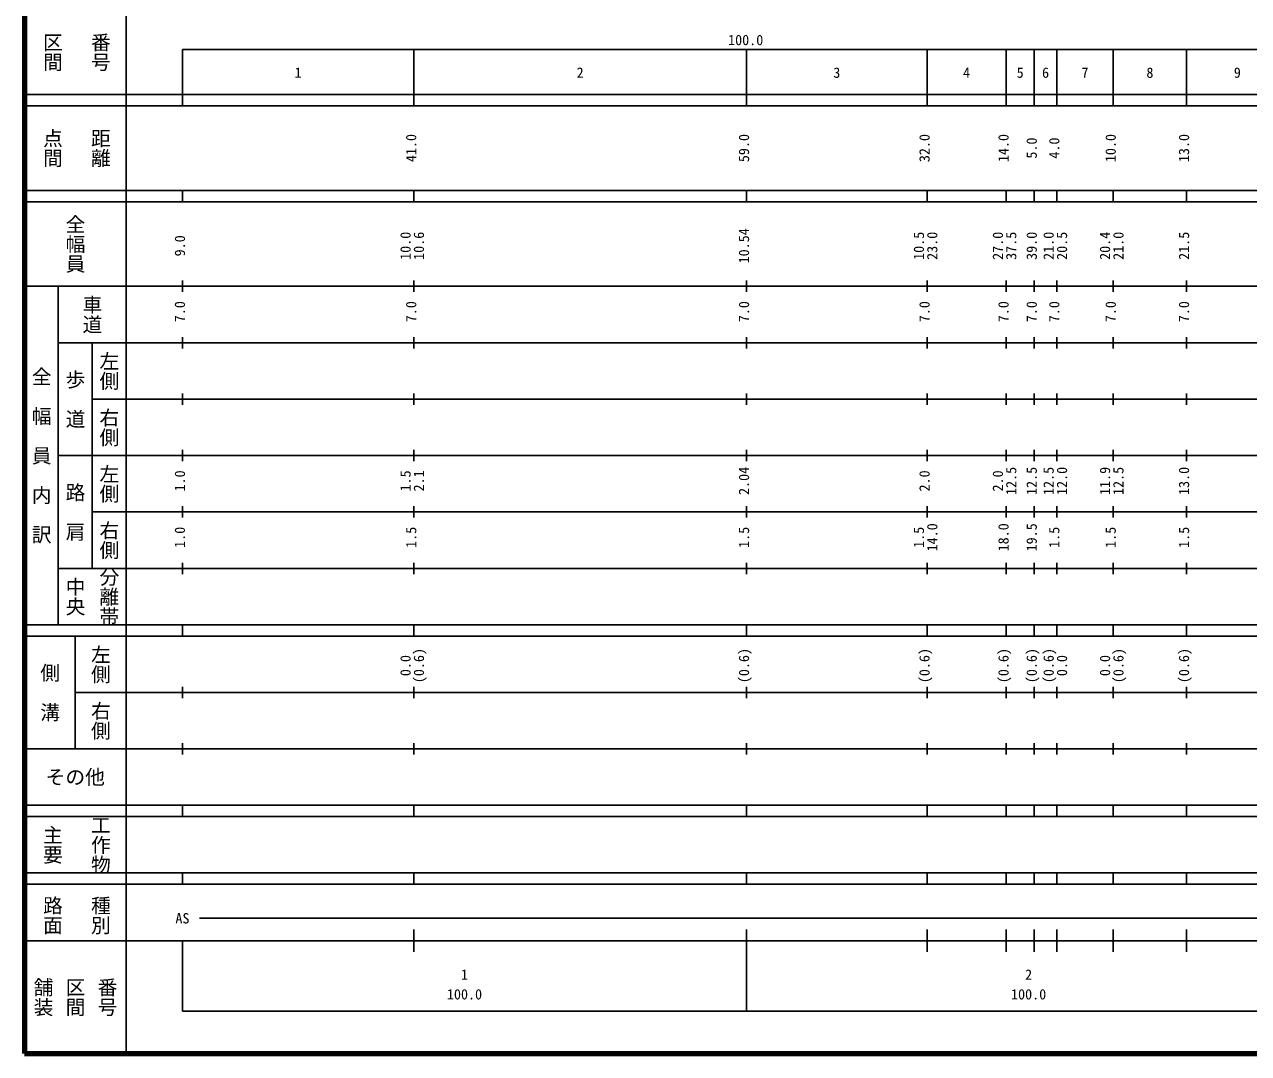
# Model space of a CAD drawing. Units: millimetres on the paper, enlarged 1000 times. Extents: x 40000 to 680000, y 20000 to 380000.
# Drawn here: x 40000 to 256980, y 20000 to 202409 of the extents above; entities that cross this region are included whole.
import ezdxf
from ezdxf.enums import TextEntityAlignment as Align

# ---------------------------------------------------------------- set-up
doc = ezdxf.new("R2010")
doc.units = ezdxf.units.MM
doc.header["$LTSCALE"] = 1000
doc.layers.add('M-TTL', color=2, linetype='Continuous', lineweight=140)
doc.layers.add('M-TTL-BAND', color=7, linetype='Continuous', lineweight=25)
doc.styles.add('@ＭＳ ゴシック', font='')
doc.styles.add('ＭＳ ゴシック', font='')
doc.styles.get('@ＭＳ ゴシック').set_extended_font_data('@MS Gothic')
doc.styles.get('ＭＳ ゴシック').set_extended_font_data('MS Gothic')

msp = doc.modelspace()

# ---------------------------------------------------------------- linework, layer by layer
at = {"layer": 'M-TTL'}
for p, q in [((40000, 380000), (40000, 20000)), ((40000, 20000), (680000, 20000))]:
    msp.add_line(p, q, dxfattribs=at)
at = {"layer": 'M-TTL-BAND'}
for p, q in [((58000, 370000), (58000, 20000)), ((68000, 198000), (579000, 198000)), ((68000, 198000), (68000, 188000)), ((109000, 188000), (109000, 198000)), ((168000, 188000), (168000, 198000)), ((200000, 188000), (200000, 198000)), ((214000, 188000), (214000, 198000)), ((219000, 188000), (219000, 198000)), ((223000, 188000), (223000, 198000)), ((233000, 188000), (233000, 198000)), ((246000, 188000), (246000, 198000)), ((40000, 190000), (579000, 190000)), ((40000, 188000), (579000, 188000)), ((40000, 173000), (579000, 173000)), ((68000, 171000), (68000, 173000)), ((109000, 171000), (109000, 173000)), ((168000, 171000), (168000, 173000)), ((200000, 171000), (200000, 173000)), ((214000, 171000), (214000, 173000)), ((219000, 171000), (219000, 173000)), ((223000, 171000), (223000, 173000)), ((233000, 171000), (233000, 173000)), ((246000, 171000), (246000, 173000)), ((40000, 171000), (579000, 171000)), ((68000, 155000), (68000, 157000)), ((109000, 155000), (109000, 157000)), ((168000, 155000), (168000, 157000)), ((200000, 155000), (200000, 157000)), ((214000, 155000), (214000, 157000)), ((219000, 155000), (219000, 157000)), ((223000, 155000), (223000, 157000)), ((233000, 155000), (233000, 157000)), ((246000, 155000), (246000, 157000)), ((40000, 156000), (579000, 156000)), ((46000, 96000), (46000, 156000)), ((46000, 146000), (579000, 146000)), ((52000, 146000), (52000, 106000)), ((68000, 145000), (68000, 147000)), ((109000, 145000), (109000, 147000)), ((168000, 145000), (168000, 147000)), ((200000, 145000), (200000, 147000)), ((214000, 145000), (214000, 147000)), ((219000, 145000), (219000, 147000)), ((223000, 145000), (223000, 147000)), ((233000, 145000), (233000, 147000)), ((246000, 145000), (246000, 147000)), ((68000, 135000), (68000, 137000)), ((109000, 135000), (109000, 137000)), ((168000, 135000), (168000, 137000)), ((200000, 135000), (200000, 137000)), ((214000, 135000), (214000, 137000)), ((219000, 135000), (219000, 137000)), ((223000, 135000), (223000, 137000)), ((233000, 135000), (233000, 137000)), ((246000, 135000), (246000, 137000)), ((52000, 136000), (579000, 136000)), ((46000, 126000), (579000, 126000)), ((68000, 125000), (68000, 127000)), ((109000, 125000), (109000, 127000)), ((168000, 125000), (168000, 127000)), ((200000, 125000), (200000, 127000)), ((214000, 125000), (214000, 127000)), ((219000, 125000), (219000, 127000)), ((223000, 125000), (223000, 127000)), ((233000, 125000), (233000, 127000)), ((246000, 125000), (246000, 127000)), ((52000, 116000), (579000, 116000)), ((68000, 115000), (68000, 117000)), ((109000, 115000), (109000, 117000)), ((168000, 115000), (168000, 117000)), ((200000, 115000), (200000, 117000)), ((214000, 115000), (214000, 117000)), ((219000, 115000), (219000, 117000)), ((223000, 115000), (223000, 117000)), ((233000, 115000), (233000, 117000)), ((246000, 115000), (246000, 117000)), ((68000, 105000), (68000, 107000)), ((109000, 105000), (109000, 107000)), ((168000, 105000), (168000, 107000)), ((200000, 105000), (200000, 107000)), ((214000, 105000), (214000, 107000)), ((219000, 105000), (219000, 107000)), ((223000, 105000), (223000, 107000)), ((233000, 105000), (233000, 107000)), ((246000, 105000), (246000, 107000)), ((46000, 106000), (579000, 106000)), ((40000, 96000), (579000, 96000)), ((68000, 94000), (68000, 96000)), ((109000, 94000), (109000, 96000)), ((168000, 94000), (168000, 96000)), ((200000, 94000), (200000, 96000)), ((214000, 94000), (214000, 96000)), ((219000, 94000), (219000, 96000)), ((223000, 94000), (223000, 96000)), ((233000, 94000), (233000, 96000)), ((246000, 94000), (246000, 96000)), ((40000, 94000), (579000, 94000)), ((49000, 94000), (49000, 74000)), ((68000, 83000), (68000, 85000)), ((109000, 83000), (109000, 85000)), ((168000, 83000), (168000, 85000)), ((200000, 83000), (200000, 85000)), ((214000, 83000), (214000, 85000)), ((219000, 83000), (219000, 85000)), ((223000, 83000), (223000, 85000)), ((233000, 83000), (233000, 85000)), ((246000, 83000), (246000, 85000)), ((49000, 84000), (579000, 84000)), ((40000, 74000), (579000, 74000)), ((68000, 73000), (68000, 75000)), ((109000, 73000), (109000, 75000)), ((168000, 73000), (168000, 75000)), ((200000, 73000), (200000, 75000)), ((214000, 73000), (214000, 75000)), ((219000, 73000), (219000, 75000)), ((223000, 73000), (223000, 75000)), ((233000, 73000), (233000, 75000)), ((246000, 73000), (246000, 75000)), ((40000, 64000), (579000, 64000)), ((68000, 62000), (68000, 64000)), ((109000, 62000), (109000, 64000)), ((168000, 62000), (168000, 64000)), ((200000, 62000), (200000, 64000)), ((214000, 62000), (214000, 64000)), ((219000, 62000), (219000, 64000)), ((223000, 62000), (223000, 64000)), ((233000, 62000), (233000, 64000)), ((246000, 62000), (246000, 64000)), ((40000, 62000), (579000, 62000)), ((40000, 52000), (579000, 52000)), ((40000, 50000), (579000, 50000)), ((68000, 50000), (68000, 52000)), ((109000, 50000), (109000, 52000)), ((168000, 50000), (168000, 52000)), ((200000, 50000), (200000, 52000)), ((214000, 50000), (214000, 52000)), ((219000, 50000), (219000, 52000)), ((223000, 50000), (223000, 52000)), ((233000, 50000), (233000, 52000)), ((246000, 50000), (246000, 52000)), ((71000, 44000), (565000, 44000)), ((109000, 38000), (109000, 42000)), ((168000, 27500), (168000, 42000)), ((200000, 38000), (200000, 42000)), ((214000, 38000), (214000, 42000)), ((219000, 38000), (219000, 42000)), ((223000, 38000), (223000, 42000)), ((233000, 38000), (233000, 42000)), ((246000, 38000), (246000, 42000)), ((40000, 40000), (579000, 40000)), ((68000, 40000), (68000, 27500)), ((68000, 27500), (579000, 27500))]:
    msp.add_line(p, q, dxfattribs=at)

# ---------------------------------------------------------------- texts
at = {"layer": 'M-TTL-BAND', "style": '@ＭＳ ゴシック'}
for s, p in [('区間', (45000, 197500)), ('番号', (53500, 197500)), ('点間', (45000, 180500)), ('距離', (53500, 180500)), ('全幅員', (49000, 163500)), ('車道', (52000, 151000)), ('左側', (55000, 141000)), ('全\u3000幅\u3000員\u3000内\u3000訳', (43000, 126000)), ('歩\u3000道', (49000, 136000)), ('右側', (55000, 131000)), ('左側', (55000, 121000)), ('路\u3000肩', (49000, 116000)), ('右側', (55000, 111000)), ('中央', (49000, 101000)), ('分離帯', (55000, 101000)), ('左側', (53500, 89000)), ('側\u3000溝', (44500, 84000)), ('右側', (53500, 79000)), ('工作物', (53500, 57000)), ('主要', (45000, 57000)), ('路面', (45000, 44500)), ('種別', (53500, 44500)), ('舗装', (43333, 30000)), ('区間', (49000, 30000)), ('番号', (54667, 30000))]:
    msp.add_text(s, height=2566, rotation=270, dxfattribs=at).set_placement(p, align=Align.MIDDLE_CENTER)
at = {"layer": 'M-TTL-BAND', "style": 'ＭＳ ゴシック'}
for s, p in [('100.0', (167844, 198195)), ('1', (88500, 192405)), ('2', (138500, 192405)), ('3', (184000, 192405)), ('4', (207000, 192405)), ('5', (216500, 192405)), ('6', (221000, 192405)), ('7', (228000, 192405)), ('8', (239500, 192405)), ('9', (255000, 192405)), ('AS', (68000, 42500)), ('1', (118000, 32523)), ('2', (218000, 32523)), ('100.0', (118000, 29033)), ('100.0', (218000, 29033))]:
    msp.add_text(s, height=1833, dxfattribs=at).set_placement(p, align=Align.BOTTOM_CENTER)
for s, p in [('41.0', (110000, 180500)), ('59.0', (169000, 180500)), ('32.0', (201000, 180500)), ('14.0', (215000, 180500)), ('10.0', (234000, 180500)), ('13.0', (247000, 180500)), ('5.0', (220000, 180500)), ('4.0', (224000, 180500)), ('9.0', (69000, 163174)), ('10.0', (109000, 163174)), ('10.6', (111370, 163174)), ('10.54', (169000, 163174)), ('10.5', (200000, 163174)), ('23.0', (202370, 163174)), ('27.0', (214000, 163174)), ('37.5', (216370, 163174)), ('39.0', (220000, 163174)), ('21.0', (223000, 163174)), ('20.5', (225370, 163174)), ('20.4', (233000, 163174)), ('21.0', (235370, 163174)), ('21.5', (247000, 163174)), ('7.0', (69000, 151500)), ('7.0', (110000, 151500)), ('7.0', (169000, 151500)), ('7.0', (201000, 151500)), ('7.0', (215000, 151500)), ('7.0', (220000, 151500)), ('7.0', (224000, 151500)), ('7.0', (234000, 151500)), ('7.0', (247000, 151500)), ('2.04', (169000, 121500)), ('12.5', (216370, 121500)), ('12.5', (220000, 121500)), ('12.5', (223000, 121500)), ('12.0', (225370, 121500)), ('11.9', (233000, 121500)), ('12.5', (235370, 121500)), ('13.0', (247000, 121500)), ('1.0', (69000, 121500)), ('1.5', (109000, 121500)), ('2.1', (111370, 121500)), ('2.0', (201000, 121500)), ('2.0', (214000, 121500)), ('1.0', (69000, 111500)), ('1.5', (110000, 111500)), ('1.5', (169000, 111500)), ('1.5', (200000, 111500)), ('14.0', (202370, 111500)), ('18.0', (215000, 111500)), ('19.5', (220000, 111500)), ('1.5', (224000, 111500)), ('1.5', (234000, 111500)), ('1.5', (247000, 111500)), ('(0.6)', (111370, 88764)), ('(0.6)', (169000, 88764)), ('(0.6)', (201000, 88764)), ('(0.6)', (215000, 88764)), ('(0.6)', (220000, 88764)), ('(0.6)', (223000, 88764)), ('(0.6)', (235370, 88764)), ('(0.6)', (247000, 88764)), ('0.0', (109000, 88764)), ('0.0', (225370, 88764)), ('0.0', (233000, 88764))]:
    msp.add_text(s, height=1833, rotation=90, dxfattribs=at).set_placement(p, align=Align.BOTTOM_CENTER)
msp.add_text('その他', height=2566, dxfattribs=at).set_placement((49000, 69000), align=Align.MIDDLE_CENTER)

doc.saveas('drawing.dxf')
